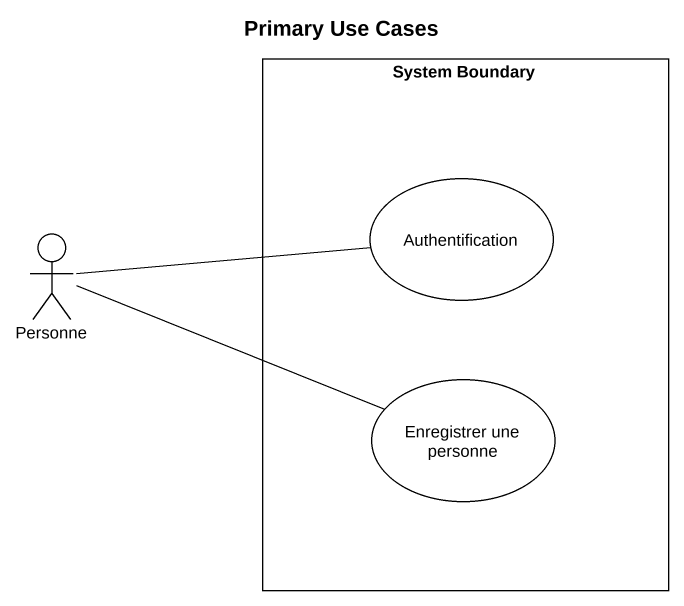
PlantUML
@startuml
title Primary Use Cases
rectangle "System Boundary" as System_Boundary {
  usecase Authentification
  usecase "Enregistrer une personne" as Enregistrer_une_personne
}
actor Personne
Personne -right- Authentification
Personne -right- Enregistrer_une_personne
@enduml
